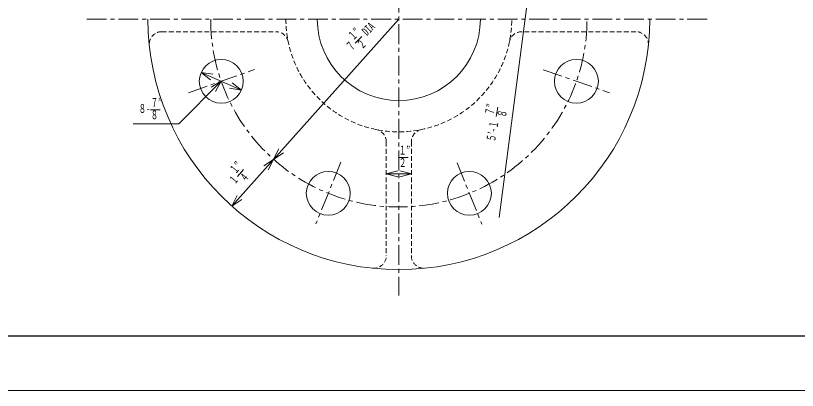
# Model space of a CAD drawing. Units: millimetres, scale not verified. Extents: x -820 to 820, y -580 to 580.
# Drawn here: x -548.7 to -152.9, y -580.3 to -390.2 of the extents above; entities that cross this region are included whole.
import ezdxf
from ezdxf.enums import TextEntityAlignment as Align

# ---------------------------------------------------------------- set-up
doc = ezdxf.new("R2010")
doc.units = ezdxf.units.MM
doc.header["$LTSCALE"] = 2
doc.linetypes.add('CHAIN1', pattern=[8, 5, -1, 1, -1])
doc.linetypes.add('DASHED1', pattern=[1.8, 1.2, -0.6])
for name, color, linetype, lineweight in [('0-0_0', 3, 'Continuous', 18), ('0-1_芯', 4, 'CHAIN1', 18), ('0-2_寸法', 2, 'Continuous', 18), ('0-F_枠', 3, 'Continuous', 18)]:
    doc.layers.add(name, color=color, linetype=linetype, lineweight=lineweight)
doc.styles.add('ＭＳ ゴシック', font='')
doc.styles.get('ＭＳ ゴシック').set_extended_font_data('MS Gothic')

msp = doc.modelspace()

# ---------------------------------------------------------------- linework, layer by layer
at = {"layer": '0-0_0', "color": 1, "linetype": 'DASHED1'}
for p, q in [((-474.675, -398.383), (-416.912, -398.383)), ((-234.715, -398.383), (-292.478, -398.383)), ((-361.045, -454.25), (-361.045, -512.013)), ((-348.345, -454.25), (-348.345, -512.013))]:
    msp.add_line(p, q, dxfattribs=at)
at = {"layer": '0-0_0'}
for centre in [(-444.585, -423.534), (-264.805, -423.534), (-390.414, -480.332), (-318.976, -480.332)]:
    msp.add_circle(centre, 11.113, dxfattribs=at)
for radius in [127, 41.275]:
    msp.add_arc((-354.695, -392.033), radius, 180, 0, dxfattribs=at)
at = {"layer": '0-0_0', "color": 1, "linetype": 'DASHED1'}
for centre, radius, start, end in [((-354.695, -392.033), 57.15, 180, 0), ((-474.675, -404.733), 6.35, 90, 186.04233), ((-416.912, -404.733), 6.35, 11.53696, 90), ((-292.478, -404.733), 6.35, 90, 168.46304), ((-234.715, -404.733), 6.35, 353.95767, 90), ((-367.395, -454.25), 6.35, 360, 78.46304), ((-341.995, -454.25), 6.35, 101.53696, 180), ((-367.395, -512.013), 6.35, 263.95767, 0), ((-341.995, -512.013), 6.35, 180, 276.04233)]:
    msp.add_arc(centre, radius, start, end, dxfattribs=at)
at = {"layer": '0-1_芯'}
for p, q in [((-354.695, -58.658), (-354.695, -532.107)), ((-512.654, -392.033), (-196.735, -392.033)), ((-461.199, -429.356), (-427.736, -417.63)), ((-281.578, -417.656), (-248.034, -429.411)), ((-384.041, -464.579), (-396.651, -495.752)), ((-325.207, -464.929), (-312.643, -495.988))]:
    msp.add_line(p, q, dxfattribs=at)
msp.add_arc((-354.695, -392.033), 95.25, 180, 0, dxfattribs=at)
at = {"layer": '0-2_寸法'}
for p, q in [((-303.961, -492.597), (-288.774, -376.454)), ((-354.695, -392.033), (-439.224, -486.816)), ((-376.857, -404.218), (-373.457, -400.818)), ((-434.423, -428.03), (-454.747, -419.038)), ((-454.747, -419.038), (-448.819, -419.963)), ((-454.747, -419.038), (-450.076, -422.803)), ((-444.585, -423.534), (-466.102, -445.051)), ((-444.585, -423.534), (-449.781, -426.534)), ((-444.585, -423.534), (-447.585, -428.73)), ((-434.423, -428.03), (-440.351, -427.105)), ((-434.423, -428.03), (-439.094, -424.265)), ((-480.415, -437.95), (-475.606, -437.95)), ((-305.383, -441.362), (-304.548, -436.626)), ((-466.102, -445.051), (-489.189, -445.051)), ((-415.393, -457.761), (-420.79, -468.479)), ((-413.076, -459.828), (-423.108, -466.412)), ((-354.773, -462.166), (-349.964, -462.166)), ((-436.376, -471.9), (-433.285, -468.216)), ((-361.045, -470.491), (-355.249, -468.939)), ((-361.045, -470.491), (-348.345, -470.491)), ((-361.045, -470.491), (-355.249, -472.044)), ((-348.345, -470.491), (-354.14, -468.939)), ((-348.345, -470.491), (-354.14, -472.044)), ((-439.224, -486.816), (-436.526, -481.457)), ((-439.224, -486.816), (-434.208, -483.524))]:
    msp.add_line(p, q, dxfattribs=at)
at = {"layer": '0-F_枠'}
msp.add_lwpolyline([(-820.41, -580.29), (820.41, -580.29), (820.41, 580.29)], dxfattribs=at)
at = {"layer": '0-F_枠', "lineweight": 25}
msp.add_lwpolyline([(-792.81, -552.69), (792.796, -552.69), (792.796, 552.69)], dxfattribs=at)

# ---------------------------------------------------------------- texts
at = {"layer": '0-2_寸法', "style": 'ＭＳ ゴシック', "width": 0.6}
for s, rotation, p in [('DIA', 45, (-369.868, -401.653)), ('１”', 45, (-376.831, -404.062)), ('７', 45, (-377.842, -409.356)), ('２', 45, (-372.378, -408.487)), ('７”', 80, (-305.451, -441.219)), ('８', 80, (-299.265, -442.289)), ('５’-１', 80, (-304.712, -454.685)), ('１”', 50, (-436.364, -471.742)), ('4', 50, (-430.963, -475.073)), ('1', 50, (-436.33, -476.415))]:
    msp.add_text(s, height=4.399, rotation=rotation, dxfattribs=at).set_placement(p, align=Align.BOTTOM_LEFT)
for s, p in [('８-', (-486.375, -440.921)), ('７”', (-480.286, -437.857)), ('８', (-480.266, -444.136)), ('１”', (-354.644, -462.074)), ('２', (-354.624, -468.352))]:
    msp.add_text(s, height=4.399, dxfattribs=at).set_placement(p, align=Align.BOTTOM_LEFT)

doc.saveas('drawing.dxf')
